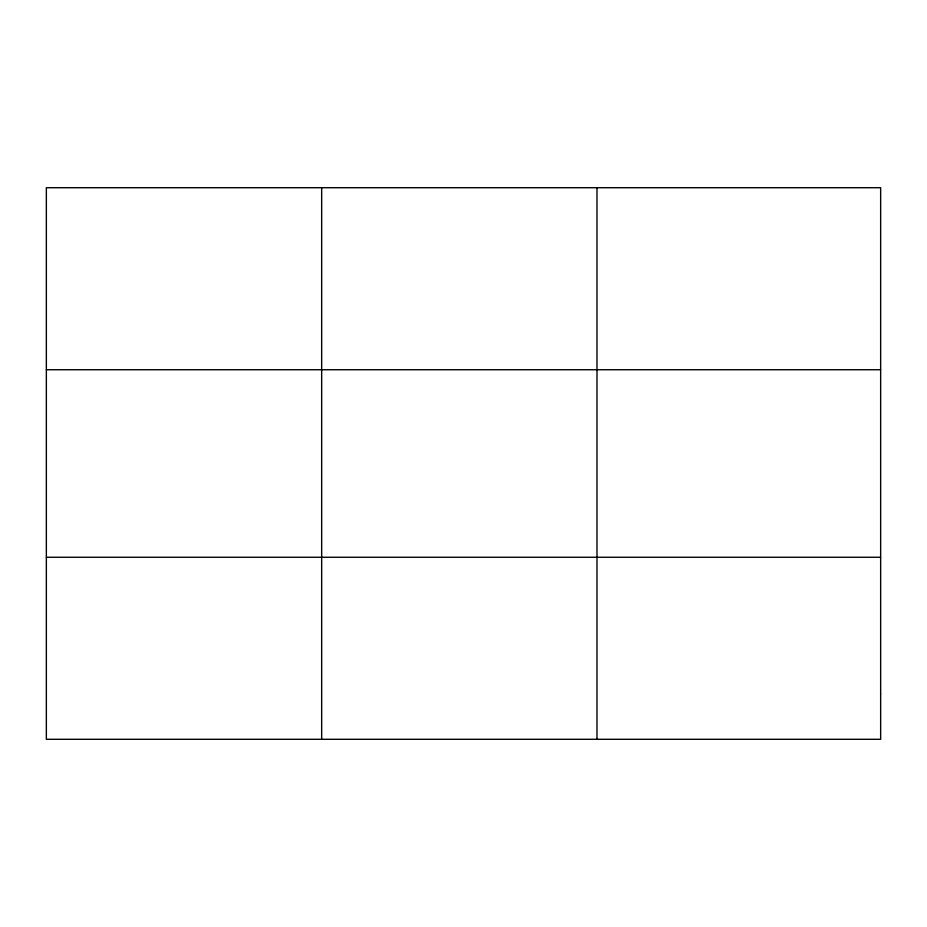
<?xml version="1.0" encoding="UTF-8"?>
<svg xmlns="http://www.w3.org/2000/svg" width="927" height="927" viewBox="0 0 927 927"><rect width="100%" height="100%" fill="white"/><g stroke="black" fill="none" stroke-linecap="round" stroke-linejoin="round"><path stroke-width="1.39" d="M321.669 739.294L321.669 187.706M596.988 739.294L596.988 187.706M46.35 369.734L880.65 369.734M46.35 557.266L880.65 557.266M880.65 693.79L880.65 739.294L46.35 739.294L46.35 187.706L880.65 187.706L880.65 693.79"/></g></svg>
